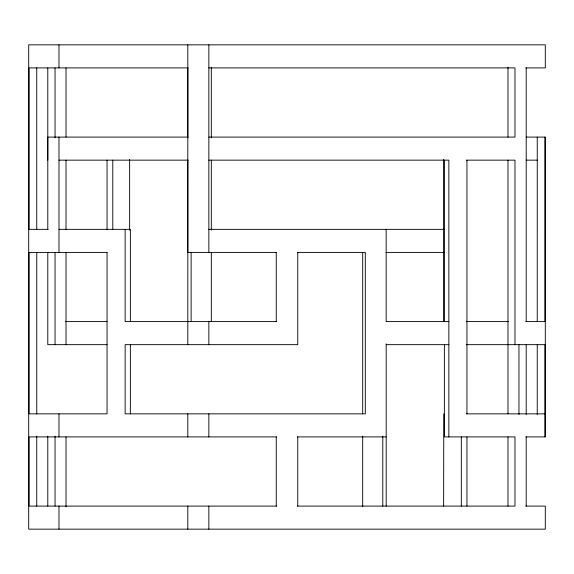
<?xml version="1.0" encoding="UTF-8"?>
<svg xmlns="http://www.w3.org/2000/svg" width="574" height="574" viewBox="0 0 574 574"><rect width="100%" height="100%" fill="white"/><g stroke="black" fill="none" stroke-linecap="round" stroke-linejoin="round"><path stroke-width="0.86" d="M187.992 67.904L29.073 67.904L29.073 229.342L48.209 229.342M208.85 67.904L514.986 67.904L514.986 137.093L208.85 137.093M525.791 67.904L545.3 67.904L545.3 44.844L28.7 44.844L28.7 529.156L545.3 529.156L545.3 506.096L525.791 506.096M187.992 137.093L47.793 137.093L47.793 229.342M526.207 137.093L545.3 137.093L545.3 436.907L525.791 436.907M58.986 160.153L187.992 160.153M208.85 160.153L448.854 160.153L448.854 436.907M466.511 160.153L514.986 160.153L514.986 344.658M526.207 160.153L537.242 160.153M58.986 229.342L130.363 229.342L130.363 321.591M208.85 229.342L444.183 229.342M276.611 252.409L187.806 252.409L187.806 44.844M297.389 252.409L365.301 252.409L365.301 413.847L125.146 413.847L125.146 344.658L297.755 344.658L297.755 252.409M386.008 252.409L444.183 252.409M65.529 321.591L107.051 321.591M276.611 321.591L125.146 321.591L125.146 229.342M448.854 321.591L386.166 321.591L386.166 229.342M466.511 321.591L508.428 321.591M525.791 321.591L544.927 321.591L544.927 137.093M107.051 344.658L47.793 344.658L47.793 252.409M386.166 344.658L448.854 344.658M466.303 344.658L544.927 344.658L544.927 436.907M443.788 413.847L443.637 506.096M466.303 413.847L544.927 413.847M276.611 436.907L29.073 436.907L29.073 506.096L276.611 506.096M297.389 436.907L386.166 436.907M297.389 506.096L514.986 506.096L514.986 436.907L444.362 436.907L444.362 344.658M537.25 137.093L537.242 321.591M537.242 344.658L537.242 414.514M526.207 67.904L526.207 321.591M526.207 344.658L526.207 414.514M526.207 436.907L526.207 506.096M518.953 344.658L518.953 414.514M507.983 67.23L507.983 137.093M507.983 160.153L507.983 413.847M507.983 436.907L507.983 506.096M466.949 160.153L466.949 413.847M466.949 436.907L466.949 506.096M461.317 436.907L461.317 506.096M444.362 160.153L444.362 321.591M443.637 159.486L443.637 321.368M386.194 343.84L386.194 506.096M382.793 436.175L382.793 506.096M362.689 252.409L362.689 413.847M362.689 436.082L362.689 506.785M297.755 436.907L297.755 506.096M276.245 252.409L276.245 321.591M276.245 436.907L276.245 506.096M211.311 67.215L211.311 137.918M211.311 160.153L211.311 230.102M211.311 252.474L211.311 321.39M208.85 44.844L208.85 252.409M208.85 321.591L208.85 344.658M208.85 413.847L208.85 436.907M208.85 506.096L208.85 529.156M191.12 252.567L191.12 321.591M187.834 67.904L187.834 137.825M187.834 160.239L187.806 344.658M187.806 413.847L187.806 436.907M187.806 506.096L187.806 529.156M130.363 344.658L130.363 413.847M129.638 159.486L129.638 230.239M112.784 160.153L112.784 229.722M107.051 160.153L107.051 229.722M66.017 67.904L66.017 137.093M66.017 160.153L66.017 229.342M66.017 252.632L66.017 344.658M66.017 436.907L66.017 506.77M58.986 44.844L58.986 67.904M58.986 137.093L58.986 252.409M58.986 413.847L58.986 436.907M58.986 506.096L58.986 529.156M55.047 67.904L55.047 137.767M55.047 252.409L55.047 344.658M55.047 436.233L55.047 506.096M47.793 67.904L47.793 160.153M47.793 436.233L47.793 506.096M36.758 67.904L36.75 229.342M36.758 252.409L36.758 413.847M36.75 436.175L36.758 506.096M107.051 252.409L29.073 252.409L29.073 413.847L107.051 413.847L107.051 252.409"/></g></svg>
